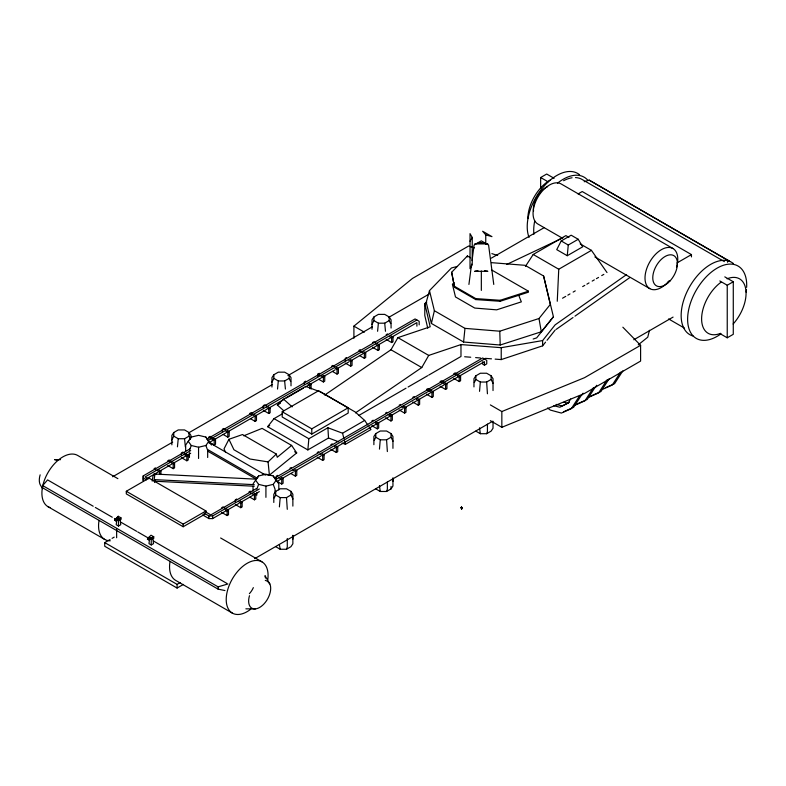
<?xml version="1.0" encoding="UTF-8"?>
<svg xmlns="http://www.w3.org/2000/svg" width="786" height="786" viewBox="0 0 786 786"><rect width="100%" height="100%" fill="white"/><g stroke="black" fill="none" stroke-linecap="round" stroke-linejoin="round"><path stroke-width="1.18" d="M116.849 519.929L116.2 524.724L118.47 526.04L118.47 519.575M143.209 478.527L143.209 480.629L143.209 475.903L189.937 448.924M143.209 475.903L143.209 478.006L146.393 479.843M149.782 537.644L148.967 543.647L151.236 544.963L151.236 538.489M190.929 437.831L190.929 435.405L189.023 432.516L184.553 429.932L178.235 429.932L173.775 432.516L171.869 435.405L171.869 444.827M211.463 445.023L205.863 437.065L198.563 435.326L191.273 437.065L188.247 441.28L191.273 445.495L198.563 447.234L198.563 458.474M278.814 489.914L278.814 483.911L273.214 475.952L265.923 474.213L258.623 475.952L255.607 480.167L258.623 484.373L265.923 486.121L265.923 497.361M271.946 382.183L273.852 378.38L273.852 374.735L278.313 372.161L284.63 372.161L289.101 374.735L291.007 377.624L291.007 381.269M292.864 539.225L292.864 535.58M292.864 499.12L292.864 494.256L290.958 491.368L286.497 488.794L280.18 488.794L275.709 491.368L273.803 494.256L273.803 497.902M373.881 440.131L373.881 436.485L375.787 433.587L380.257 431.013L386.565 431.013L391.035 433.587L392.941 436.485L392.941 441.339M373.881 444.689L373.881 441.034L375.787 437.242L375.787 433.587M392.941 481.454L392.941 477.809M491.584 269.932L528.418 291.203L528.418 292.186L500.161 301.274L475.766 299.584L454.563 287.352L451.645 272.28L467.385 255.961L470.539 257.788M473.958 382.35L473.958 378.705L475.864 375.816L480.325 373.232L486.642 373.232L491.112 375.816L493.019 378.705L493.019 390.554M475.766 299.584L475.766 298.601L454.563 286.359M495.131 359.114L501.232 359.585L542.615 345.83L542.615 340.574L555.142 324.854L626.58 274.589M622.856 327.202L640.6 345.309L640.6 361.079L584.489 393.472L501.841 427.309L490.356 420.677M461.235 507.412L461.647 509.161L461.765 507.461M461.549 506.823L461.127 508.159L461.235 507.52M557.264 301.254L558.748 269.234L591.436 250.361L607.008 272.536M461.932 507.54L461.873 508.208L461.51 507.068M461.52 508.198L461.637 509.073M282.488 413.75L274.029 418.633L267.623 426.7L307.847 449.926L308.859 438.745L327.9 427.751L342.549 433.214L364.675 420.441L367.828 425M567.266 255.715L568.268 245.026L578.221 239.278L582.701 246.804L567.266 255.715L556.734 249.634L561.214 240.948L571.167 235.201L578.221 239.278M491.496 262.662L525.087 265.314L543.598 276.004L553.432 316.807L541.299 331.78L500.21 345.015L463.583 342.028L464.968 328.371L434.383 310.716L429.48 290.624L451.449 267.977L457.275 266.425M468.918 284.434L471.58 264.135M472.052 260.549L474.096 245.026L481.337 240.84L488.587 245.026L493.765 284.434M461.225 507.953L461.804 508.011M152.209 481.091L153.054 475.54L154.97 474.056L256.334 479.175M154.97 474.056L154.135 479.607L254.271 484.667M154.636 482.525L154.97 480.295M173.775 432.516L173.775 436.161L178.235 438.735L177.449 446.831M273.852 378.38L278.313 380.964L277.527 389.05M275.709 491.368L275.709 495.013L280.18 497.597L279.394 506.901M391.074 323.498L391.074 319.853L389.168 316.964L384.708 314.38L378.39 314.38L373.92 316.964L373.92 320.609L378.39 323.184L377.594 331.279M375.787 437.242L380.257 439.816L379.461 449.12M475.864 375.816L475.864 379.461L480.325 382.035L479.539 391.349M463.583 342.028L431.386 323.439L434.383 310.716M649.462 330.267L647.762 337.174L638.242 344.848M429.48 290.624L426.218 302.296L431.386 323.439M727.522 262.239L728.062 260.323L589.146 180.122L584.224 181.733M275.709 546.673L280.18 549.257L286.497 549.257L287.283 547.007L287.283 538.498M375.787 488.902L380.257 491.476L386.565 491.476L387.36 489.236L387.36 481.936M475.864 431.121L480.325 433.705L486.642 433.705L487.438 431.455L487.438 424.165M189.446 450.29L191.273 445.495M256.806 489.177L258.623 484.373M171.869 439.964L173.775 436.161M275.709 495.013L273.803 498.815L273.803 502.46M372.014 324.412L373.92 320.609M475.864 379.461L473.958 383.263L473.958 386.909M262.396 474.007L269.392 475.127L296.705 452.923L291.626 445.426L277.242 457.275L276.308 454.053L242.501 434.54L228.923 439.295L224 448.924L225.582 452.225M324.697 395.063L390.966 349.77L397.913 337.636L430.178 326.789L424.784 303.553L426.769 302.119M355.498 412.846L421.768 367.553L428.714 355.419L460.979 344.573L501.232 347.687L542.615 340.574M470.028 241.243L472.229 237.441L470.028 233.629L470.028 268.645L472.229 264.843L472.229 237.441M570.695 399.013L568.111 403.071L559.838 407.236L553.894 405.733M581.768 395.191L583.055 393.167M596.702 385.278L595.415 387.311L593.351 388.353M579.596 395.82L571.334 408.651L561.391 413.072L550.328 410.076L547.567 408.003M581.876 394.503L573.603 407.335L563.67 411.766M593.253 387.93L584.981 400.762L575.047 405.193M595.523 386.624L587.26 399.455L577.327 403.876M606.9 380.051L598.637 392.882L588.704 397.313M609.179 378.734L600.907 391.566L590.974 395.997M620.557 372.171L612.284 385.002L602.351 389.434M622.836 370.854L614.564 383.686L605.731 387.626M525.412 266.425L533.203 254.477L565.881 235.613L568.946 237.382M273.852 374.735L271.946 377.624L271.946 387.046M373.92 316.964L372.014 319.853L372.014 329.265M386.565 491.476L391.035 488.902L392.941 486.013L392.941 478.713M189.446 439.767L191.273 437.065M256.806 478.654L258.623 475.952M188.247 441.28L185.673 445.023L185.673 451.026M253.023 483.911L255.607 480.167M198.563 447.234L205.863 445.495L208.88 441.28M265.923 486.121L273.214 484.373L276.23 480.167M553.432 316.807L536.661 337.882L533.163 339.021M542.615 345.83L545.563 342.136M547.036 340.279L555.142 330.11M464.968 328.371L499.768 331.201L538.99 318.517L550.328 304.408L543.598 276.004M224.963 590.561L218.095 589.127L42.68 487.851L42.68 485.571L47.602 479.902L93.2 506.233M454.023 282.616L452.402 284.296L455.487 296.941L474.744 308.063L496.654 309.841L521.344 301.863L518.701 295.241M116.426 518.082L118.244 516.294L120.975 517.866L120.975 519.536L118.244 520.371L116.426 519.32L116.426 518.082L118.244 519.133L120.975 517.866M149.193 536.995L151.01 535.207L153.742 536.789L153.742 538.449L151.01 539.294L149.193 538.243L149.193 536.995L151.01 538.046L153.742 536.789M269.392 475.127L268.075 461.903L276.308 454.053M283.726 410.705L277.34 405.006L283.599 399.18L305.725 386.407L320.374 391.88L355.203 411.982L364.675 420.441M353.906 338.255L353.906 326.131L412.512 278.411L468.623 246.028L474.43 247.924M556.134 329.413L572.994 317.544M574.979 316.149L629.557 277.753M114.707 520.027C122.459 515.871 109.676 523.692 116.908 518.563M115.611 520.558C123.373 516.392 110.59 524.213 117.821 519.094M147.473 538.95C155.225 534.785 142.443 542.605 149.674 537.486M148.377 539.471C156.139 535.315 143.347 543.136 150.588 538.007M114.864 520.312L117.242 519.133M115.778 520.843L118.146 519.654M147.63 539.235L149.998 538.046M148.544 539.756L150.912 538.577M540.65 188.512L540.65 177.518L546.692 174.03L554.11 178.314M578.093 193.926L582.23 191.538L691.454 254.595L691.454 256.914M112.673 476.758L172.704 442.105M188.63 432.899L272.536 384.462M287.902 375.59L372.358 326.829M388.795 317.338L429.156 294.043M491.299 258.162L544.403 227.508M178.235 438.735L184.553 438.735L189.023 436.161L189.023 432.516M278.313 380.964L284.63 380.964L289.101 378.38L289.101 374.735M378.39 323.184L384.708 323.184L389.168 320.609L389.168 316.964M155.451 467.886L154.085 468.672L155.903 469.723M305.626 381.181L304.261 381.976L304.261 384.334M317.917 376.455L317.917 374.087L319.283 373.301M331.564 366.207L332.93 365.421L334.748 366.473M346.587 357.532L345.221 358.328L345.221 360.686M360.234 349.652L358.868 350.438L364.331 353.592L365.696 352.806L365.696 357.532L364.331 358.318L359.782 355.694M372.525 342.558L373.89 341.772L375.708 342.824M386.172 334.679L387.537 333.893M206.924 439.119L415.077 318.939L419.174 321.307L419.174 324.864M190.693 450.584L145.027 476.955L148.21 478.792M207.691 440.779L416.894 319.99M146.098 478.969L171.584 464.251M173.706 463.023L190.693 453.217M208.752 442.793L253.347 417.042M255.479 415.814L267.161 409.074M269.284 407.846L284.149 399.259M286.271 398.04L303.268 388.225M305.39 386.997L335.121 369.833M337.243 368.605L348.925 361.865M351.057 360.636L362.729 353.887M364.861 352.668L376.543 345.919M378.665 344.69L416.894 322.624L416.894 326.18M157.721 470.775L159.538 471.826L160.904 471.04L160.904 474.587M171.377 462.895L173.195 463.946L174.561 463.16L174.561 467.876L173.195 468.672L167.732 465.518M184.121 454.485L186.852 456.067L188.218 455.281L188.218 459.997L186.852 460.783L181.389 457.639M215.521 439.512L210.059 436.358L208.693 437.144L214.156 440.298L215.521 439.512L215.521 444.237L214.156 445.023L209.607 442.39M225.985 431.367L227.802 432.418L229.168 431.632L229.168 436.348L227.802 437.144L223.253 434.511M253.289 415.607L255.116 416.649L256.472 415.863L256.472 420.589L255.116 421.375L250.557 418.751M266.945 407.718L268.763 408.769L270.129 407.983L270.129 412.709L268.763 413.495L263.3 410.341M307.906 384.069L309.723 385.12L311.089 384.334L311.089 389.06M317.917 374.087L323.37 377.241L324.736 376.455L324.736 381.181L323.37 381.967L318.821 379.333M335.209 368.31L337.027 369.361L338.393 368.575L338.393 373.291L337.027 374.077L332.478 371.454M348.856 360.43L350.684 361.481L352.049 360.686L352.049 365.411L350.684 366.197L345.221 363.044M376.16 344.661L377.987 345.712L379.353 344.926L379.353 349.642L377.987 350.438L372.525 347.284M389.817 336.781L391.634 337.833L393 337.047L393 341.763L391.634 342.549L386.172 339.405M204.91 514.201L183.187 526.738L126.3 493.893L126.3 491.27L149.055 478.134L205.942 510.969L205.942 512.727M277.34 405.006L280.405 403.238M282.203 411.756L318.615 390.73L348.188 407.806L348.188 413.063L311.787 434.088L282.203 417.002L282.203 411.756L311.787 428.832L348.188 407.806M267.623 426.7L269.686 425.511M118.47 526.04L120.749 524.724L119.924 518.731M183.384 584.411L177.086 588.046L104.734 546.27L104.734 542.595L109.981 539.56M112.084 538.351L114.186 537.133M358.789 415.48L406.018 388.205M408.121 386.997L427.722 375.679M428.714 375.099L460.979 356.471L460.979 344.573M562.55 298.199L565.733 296.371M567.846 295.143L569.968 293.925M573.141 292.087L575.254 290.869M582.662 286.595L584.784 285.367M586.896 284.149L589.019 282.921M592.192 281.093L594.314 279.865M596.427 278.647L598.549 277.419M601.722 275.591L603.835 274.363M307.847 449.926L328.509 437.999L338.658 441.781M126.3 491.27L183.187 524.115L205.942 510.969M151.236 544.963L153.516 543.647L152.69 537.644M221.662 507.697L223.028 506.901L224.845 507.953M236.684 499.022L235.319 499.808L235.319 502.175M250.331 491.142L248.966 491.928L254.428 495.082L255.794 494.296L255.794 499.012L254.428 499.808L249.879 497.174M277.635 475.373L276.269 476.169L276.269 478.527M289.926 468.279L291.292 467.493M317.23 452.52L318.595 451.734M330.886 444.63L332.252 443.844M371.837 420.991L373.203 420.196M385.494 413.102L386.859 412.316M399.15 405.222L400.506 404.436M412.797 397.343L414.163 396.557M256.452 488.558L210.795 514.918L205.49 511.853M274.51 478.134L482.653 357.964L486.75 360.322L486.75 363.879L484.471 365.195L482.653 364.144L482.653 361.776M203.672 512.904L208.968 515.97L212.613 515.97L259.341 488.99M275.267 479.794L484.471 359.015M202.611 514.928L208.968 518.593L212.613 518.593L239.16 503.266M241.282 502.048L252.964 495.298M255.086 494.07L259.341 491.623M277.389 481.199L280.573 479.362M282.705 478.134L293.325 472.003M295.448 470.775L320.934 456.057M323.056 454.829L334.738 448.089M336.86 446.861L402.707 408.848M404.829 407.62L416.511 400.88M418.633 399.652L430.315 392.912M432.438 391.683L444.119 384.934M446.242 383.715L484.471 361.639L484.471 365.195M225.307 509.8L227.125 510.851L228.49 510.055L228.49 514.781L227.125 515.567L221.662 512.413M238.954 501.91L240.771 502.961L242.137 502.175L242.137 506.901L240.771 507.687L235.319 504.533M279.001 477.741L281.732 479.313L283.098 478.527L283.098 483.252L281.732 484.038L277.183 481.415M292.657 469.861L295.389 471.433L296.754 470.647L296.754 475.373L295.389 476.159L290.84 473.526M319.961 454.092L322.692 455.674L324.058 454.878L324.058 459.604L322.692 460.39L317.23 457.236M334.522 446.733L336.339 447.784L337.705 446.998L337.705 451.724L336.339 452.51L330.886 449.356M375.482 423.094L377.3 424.145L378.665 423.349L378.665 428.075L377.3 428.861L371.837 425.707M388.225 414.684L390.956 416.256L392.322 415.47L392.322 420.196L390.956 420.982L385.494 417.828M401.872 406.804L404.603 408.376L405.969 407.59L405.969 412.306L404.603 413.102L399.15 409.948M416.442 399.445L418.26 400.496L419.626 399.71L419.626 404.426L418.26 405.212L412.797 402.068M433.273 391.821L427.82 388.667L426.454 389.463L431.917 392.617L433.273 391.821L433.273 396.547L431.917 397.333L426.454 394.179M443.746 383.676L445.564 384.727L446.929 383.941L446.929 388.667L445.564 389.453L440.101 386.299M457.393 375.796L459.221 376.848L460.586 376.062L460.586 380.778L459.221 381.574L453.758 378.42M342.038 443.049L345.418 444.316L370.972 429.559L369.086 426.827M676.952 262.966L691.454 254.595M280.18 497.597L286.497 497.597L290.958 495.013L290.958 491.368M380.257 439.816L386.565 439.816L391.035 437.242L391.035 433.587M480.325 382.035L486.642 382.035L491.112 379.461L491.112 375.816M668.129 281.978L670.242 280.749M104.734 542.595L177.086 584.371L180.24 582.554M719.809 280.956L727.237 285.239L733.279 281.752L733.279 334.305L727.237 337.793L719.809 333.51M254.654 558.669L492.537 421.325M633.781 339.778L673.081 317.092M286.497 549.257L290.958 546.673L292.864 543.784L292.864 535.276M486.642 433.705L491.112 431.121L493.019 428.232L493.019 421.247M640.6 345.309L584.489 377.702L501.841 411.54L490.356 404.908M606.998 380.473L609.071 379.432M569.349 402.285L562.118 405.93L556.174 404.417M506.695 264.46L562.884 237.844M243.739 435.808L262.102 428.38L291.626 445.426M475.766 298.601L500.161 300.291L528.418 291.203M42.68 485.571L218.095 586.857L227.881 583.988M477.957 270.689L474.656 271.317L487.851 271.317L484.549 270.689M60.532 459.672L54.539 459.643L56.926 460.105M245.861 608.836L255.44 608.895M154.135 481.189L254.271 486.239M464.644 356.756L470.735 357.227M475.618 357.61L480.492 357.984M485.375 358.357L491.476 358.829M268.075 461.903L249.977 459.014L233.933 449.749L228.923 439.295M563.984 402.196L568.406 403.395M485.748 234.847L491.967 236.645L482.633 231.251L485.748 234.847L485.748 244.377M491.859 253.613L497.666 255.509M265.285 580.373L267.456 581.198L269.844 583.949A15.582 9 -60 0 1 259.665 607.431A15.582 9 -60 0 1 249.476 595.709M724.378 261.61L581.935 179.375A38.769 22.381 -60 0 0 575.45 177.577M724.8 276.859L733.279 281.752M672.973 248.514L561.027 183.885A23.167 13.382 -60 0 0 537.85 197.257A23.167 13.382 -60 0 0 537.85 224.01L562.147 238.03M540.65 177.518L548.068 181.802M580.186 243.876L591.436 250.361M594.884 256.934L649.806 288.649M561.214 240.948L568.268 245.026M668.601 318.939L684.547 328.145M533.203 254.477L558.748 269.234M397.913 337.636L428.714 355.419M391.182 335.995L393 337.047M460.586 376.062L455.123 372.908L453.758 373.694L455.575 374.745M353.906 326.131L364.35 332.164M390.966 349.77L421.768 367.553M377.526 343.875L379.353 344.926M446.929 383.941L441.467 380.788L440.101 381.574L441.929 382.625M363.879 351.755L365.696 352.806M350.222 359.634L352.049 360.686M416.894 398.129L419.626 399.71M336.575 367.524L338.393 368.575M403.238 406.008L405.969 407.59M322.918 375.403L324.736 376.455M389.591 413.898L392.322 415.47M309.271 383.283L311.089 384.334M375.934 421.777L378.665 423.349M266.493 405.881L264.666 404.829L263.3 405.615L263.3 407.983M268.311 406.932L270.129 407.983M334.983 445.426L337.705 446.998M274.029 418.633L308.859 438.745M252.837 413.76L251.019 412.709L249.653 413.505L251.471 414.556M254.654 414.812L256.472 415.863M322.24 453.827L324.058 454.878M294.622 451.724L296.705 452.923M225.533 429.529L223.705 428.478L222.35 429.264L222.35 431.622M227.351 430.581L229.168 431.632M294.927 469.596L296.754 470.647M281.28 477.475L283.098 478.527M208.477 442.145L265.462 475.039M207.976 449.739L257.572 478.379M207.976 451.311L256.521 479.342M188.218 455.281L182.755 452.127L181.389 452.913L181.389 455.271M253.976 493.244L255.794 494.296M174.561 463.16L169.098 460.007L167.732 460.793L169.56 461.844M240.32 501.124L242.137 502.175M158.183 469.468L160.904 471.04M226.673 509.004L228.49 510.055M154.085 473.398L155.903 474.449M117.89 478.664L77.637 455.428A29.603 17.095 -60 0 0 47.101 474.204A29.603 17.095 -60 0 0 50.078 507.599M220.64 537.988L261.954 561.833M95.322 507.451L112.29 517.247M114.412 518.475L117.595 520.312M120.779 522.15L136.685 531.336M137.746 531.945L148.348 538.066M153.653 541.132L226.82 583.379M48.034 506.705L104.695 539.412M232.342 613.109L175.691 580.402A29.603 17.095 -60 0 1 170.051 561.322M728.062 260.323L729.821 261.502L589.146 180.122M283.599 399.18L292.205 406.873M273.214 475.952L275.041 478.654M205.863 437.065L207.681 439.767M269.844 583.949L265.01 575.676L265.452 578.015M42.562 488.725L40.135 484.589A15.582 9 -60 0 1 40.135 474.842M150.264 538.204L150.588 538.764M149.35 537.673L149.674 538.243M117.497 519.281L117.821 519.851M116.583 518.76L116.918 519.32M491.112 379.461L493.019 383.263M389.168 320.609L391.074 324.412L391.074 328.057M391.035 437.242L392.941 441.034L392.941 448.334M289.101 378.38L291.007 382.183L291.007 385.828M290.958 495.013L292.864 498.815L292.864 506.105M189.023 436.161L190.448 439.01M273.214 484.373L275.041 489.177L275.041 492.773M205.863 445.495L207.681 450.29L207.681 457.491M480.325 433.705L479.539 427.81M380.257 491.476L379.461 485.591M280.18 549.257L279.394 544.58M342.549 433.214L343.983 438.765M344.563 440.985L345.418 444.316M427.751 328.234L424.784 315.451L424.784 303.553M454.563 287.352L451.645 272.28M486.642 382.035L487.438 393.776M384.708 323.184L385.494 331.279M386.565 439.816L387.36 451.557M284.63 380.964L285.416 389.05M286.497 497.597L287.283 509.328M184.553 438.735L185.349 446.831M538.99 318.517L541.299 331.78M327.9 427.751L328.509 437.999M499.768 331.201L500.21 345.015M116.642 529.253L116.642 537.752M727.237 285.239L727.237 337.793M501.841 411.54L501.841 427.309M501.232 347.687L501.232 359.585M500.161 300.291L500.161 301.274M481.337 271.013L481.337 290.398M467.385 255.961L467.385 256.943M459.221 376.848L459.221 381.574M445.564 384.727L445.564 389.453M431.917 392.617L431.917 397.333M418.26 400.496L418.26 405.212M404.603 408.376L404.603 413.102M391.634 337.833L391.634 342.549M391.035 486.465L391.035 488.902M390.956 416.256L390.956 420.982M377.987 345.712L377.987 350.438M377.3 424.145L377.3 428.861M364.331 353.592L364.331 358.318M350.684 361.481L350.684 366.197M337.027 369.361L337.027 374.077M336.339 447.784L336.339 452.51M323.37 377.241L323.37 381.967M322.692 455.674L322.692 460.39M311.787 428.832L311.787 434.088M309.723 385.12L309.723 388.667M295.389 471.433L295.389 476.159M281.732 479.313L281.732 484.038M268.763 408.769L268.763 413.495M256.806 492.773L256.806 495.18M255.116 416.649L255.116 421.375M254.428 495.082L254.428 499.808M253.023 486.318L253.023 491.112M240.771 502.961L240.771 507.687M227.802 432.418L227.802 437.144M227.125 510.851L227.125 515.567M218.095 586.857L218.095 589.127M214.156 440.298L214.156 445.023M212.613 515.97L212.613 518.593M208.968 515.97L208.968 518.593M189.446 452.697L189.446 457.491M186.852 456.067L186.852 460.783M183.187 524.115L183.187 526.738M177.086 584.371L177.086 588.046M173.195 463.946L173.195 468.672M159.538 471.826L159.538 474.194M151.01 538.046L151.01 539.294M118.244 516.294L118.244 517.954M118.244 519.133L118.244 520.371M669.102 280.818A23.167 13.382 -60 0 1 645.316 281.535A23.167 13.382 -60 0 1 663.001 248.828A23.167 13.382 -60 0 1 676.53 267.083M533.556 211.061A17.43 10.071 -60 0 1 547.655 186.636M563.611 180.711A38.769 22.381 -60 0 1 572.061 177.774M253.338 587.623A12.468 7.202 -60 0 1 249.388 593.656M250.773 609.189A29.603 17.095 -60 0 1 226.25 600.946A29.603 17.095 -60 0 1 248.366 562.638A29.603 17.095 -60 0 1 267.761 579.763M110.256 540.797A29.603 17.095 -60 0 1 99.056 520.332M533.9 234.267A41.776 24.12 -60 0 1 534.716 220.964M557.471 183.217A41.776 24.12 -60 0 1 587.8 180.22M529.057 237.431A41.776 24.12 -60 0 1 542.055 188.522A41.776 24.12 -60 0 1 579.577 174.767M527.858 218.587A31.43 18.147 -60 0 1 550.082 180.082M727.089 278.804A31.43 18.147 -60 0 1 745.845 289.729A31.43 18.147 -60 0 1 733.132 324.019M720.595 333.333A31.43 18.147 -60 0 1 701.613 318.694A31.43 18.147 -60 0 1 720.958 282.282M720.998 333.824A41.776 24.12 -60 0 1 687.681 321.454A41.776 24.12 -60 0 1 717.146 268.114A41.776 24.12 -60 0 1 746.641 287.391M746.454 289.729A41.776 24.12 -60 0 1 746.13 292.137M693.075 336.025A41.776 24.12 -60 0 1 689.293 287.312A41.776 24.12 -60 0 1 733.505 263.634M481.248 242.648L474.656 243.915L487.851 243.915L481.248 242.648M668.287 282.626A17.43 10.071 -60 0 0 673.808 255.617A17.43 10.071 -60 0 0 653.186 273.911A17.43 10.071 -60 0 0 668.287 282.626"/></g></svg>
